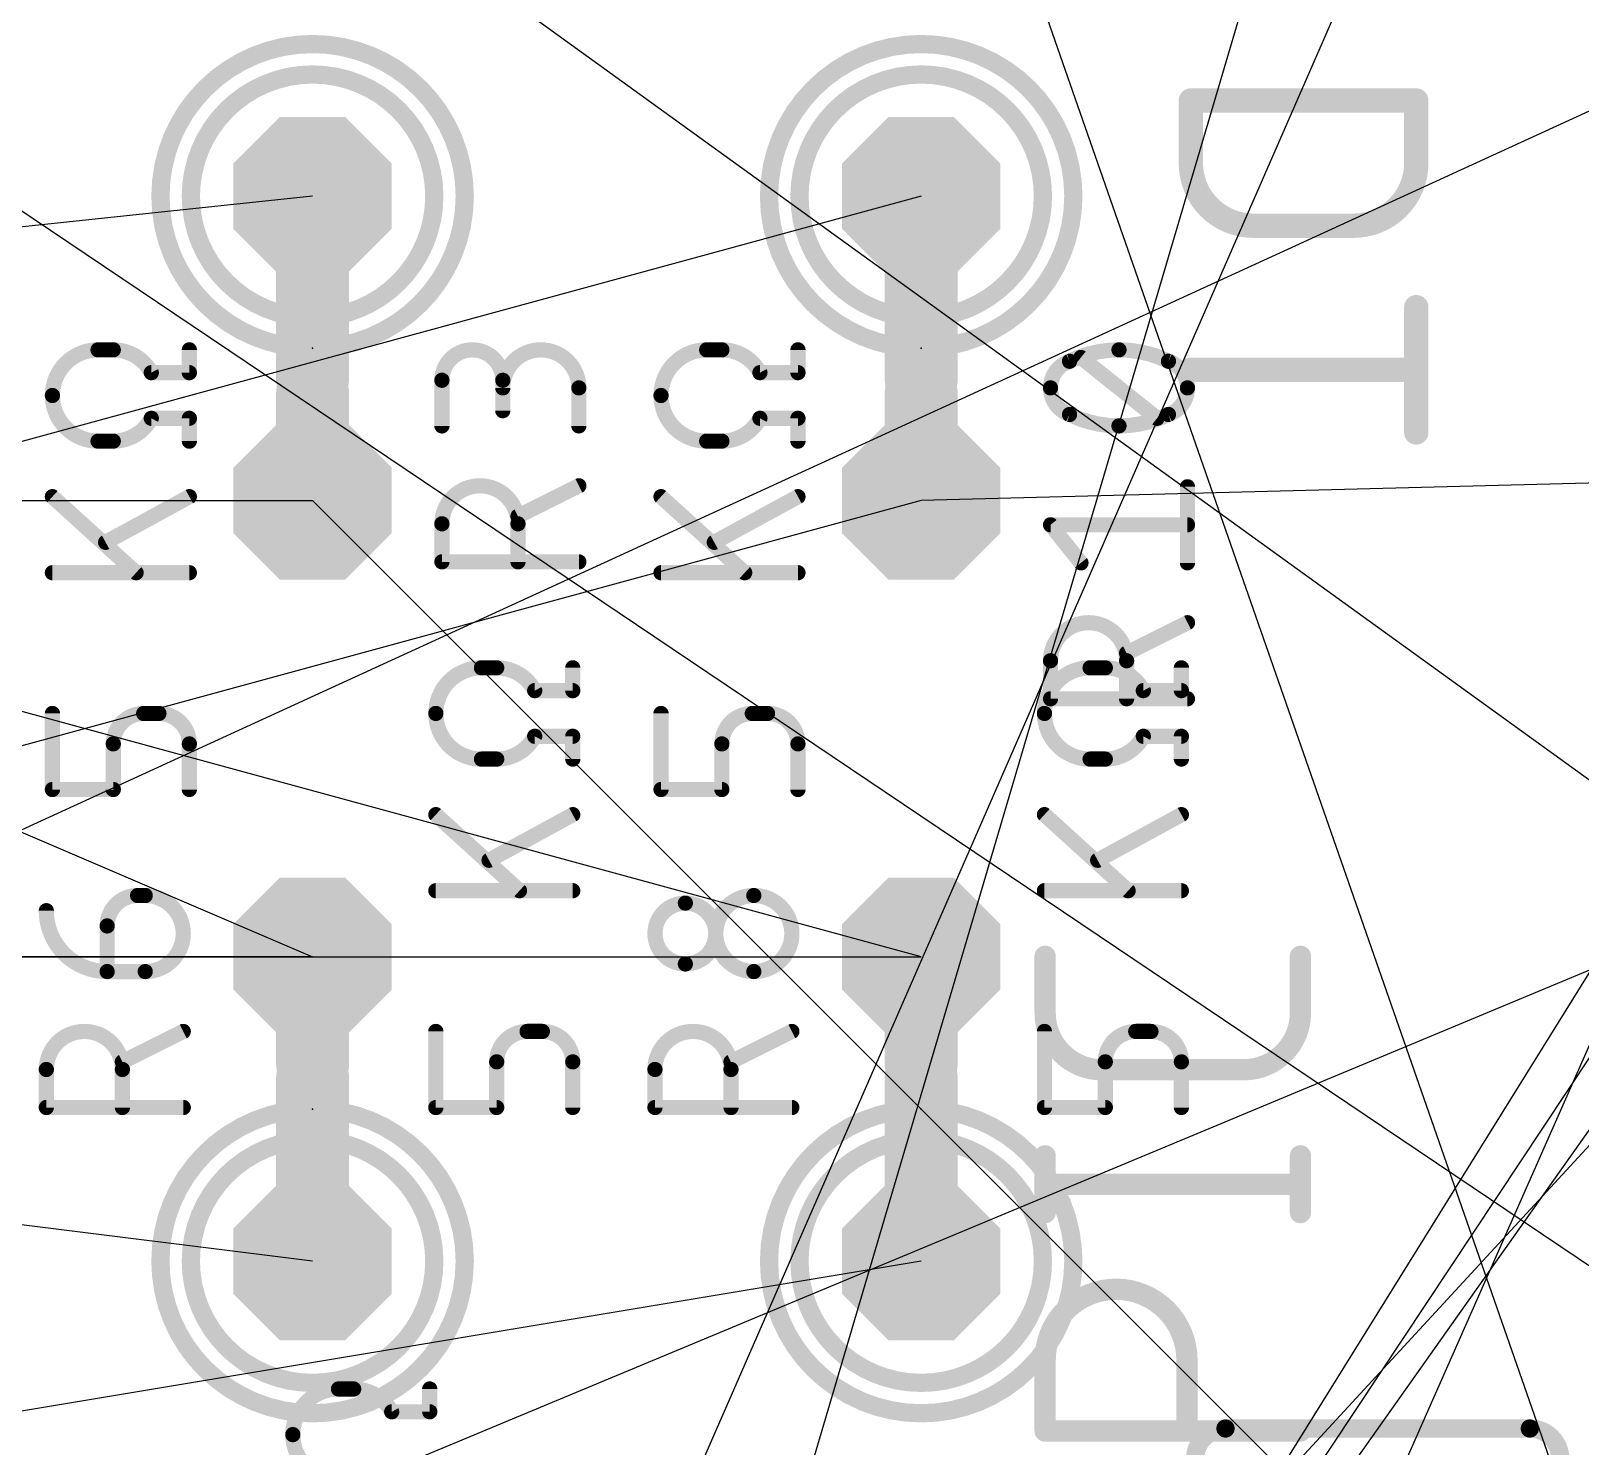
# Model space of a CAD drawing. Extents: x -132 to 159, y -19 to 91.
# Drawn here: x 10.35 to 23.28, y 31.48 to 43.29 of the extents above; entities that cross this region are included whole.
import ezdxf

# ---------------------------------------------------------------- set-up
doc = ezdxf.new("R2010")
doc.units = 0
for name, color, linetype in [('17', 82, 'CONTINUOUS'), ('19', 53, 'CONTINUOUS'), ('21', 253, 'CONTINUOUS'), ('23', 7, 'CONTINUOUS'), ('25', 253, 'CONTINUOUS'), ('27', 253, 'CONTINUOUS'), ('51', 253, 'CONTINUOUS')]:
    doc.layers.add(name, color=color, linetype=linetype)

# ---------------------------------------------------------------- blocks, each defined once
blk = doc.blocks.new('OCTAGONP')
at = {"const_width": 0.5}
blk.add_lwpolyline([(-0.25, -0.1036), (-0.25, 0.1036), (-0.1036, 0.25), (0.1036, 0.25), (0.25, 0.1036), (0.25, -0.1036), (0.1036, -0.25), (-0.1036, -0.25), (-0.25, -0.1036), (-0.25, 0.1036)], dxfattribs=at)

msp = doc.modelspace()

# ---------------------------------------------------------------- linework, layer by layer
at = {"layer": '19'}
for p, q in [((-11.43, 26.67), (98.0186, 76.8604)), ((7.3914, 76.2), (32.08, 5.405)), ((71.12, 2.54), (2.54, 52.07)), ((9.22, 5.405), (22.9108, 51.7906)), ((3.48, 2.805), (22.9108, 47.2694)), ((68.58, 2.54), (2.54, 46.99)), ((17.78, 41.91), (-38.1, 26.67)), ((12.7, 41.91), (-11.43, 39.37)), ((3.48, 6.055), (27.29, 39.665)), ((3.48, 4.755), (26.64, 39.665)), ((3.48, 3.455), (25.99, 39.665)), ((29.24, 39.665), (17.78, 39.37)), ((28.59, 39.665), (17.78, 27.94)), ((12.7, 33.02), (-38.1, 39.37)), ((3.81, 39.37), (12.7, 35.56)), ((17.78, 35.56), (3.81, 39.37)), ((17.78, 39.37), (3.81, 35.56)), ((7.62, 39.37), (12.7, 39.37)), ((12.7, 39.37), (21.59, 30.48)), ((9.22, 2.805), (25.105, 38.78)), ((11.43, 30.48), (25.105, 36.18)), ((3.81, 35.56), (17.78, 35.56)), ((12.7, 35.56), (7.62, 35.56)), ((17.78, 33.02), (-20.32, 26.67))]:
    msp.add_line(p, q, dxfattribs=at)
at = {"layer": '21'}
for points, const_width in [([(12.7, 40.64, 1), (12.7, 43.18, 1), (12.7, 40.64)], 0.1524), ([(17.78, 40.64, 1), (17.78, 43.18, 1), (17.78, 40.64)], 0.1524), ([(12.8524, 40.894, 1), (12.5476, 40.894)], 0.3048), ([(17.9324, 40.894, 1), (17.6276, 40.894)], 0.3048), ([(12.5476, 40.386, 1), (12.8524, 40.386)], 0.3048), ([(17.6276, 40.386, 1), (17.9324, 40.386)], 0.3048), ([(12.8524, 34.544, 1), (12.5476, 34.544)], 0.3048), ([(17.9324, 34.544, 1), (17.6276, 34.544)], 0.3048), ([(12.7, 31.75, 1), (12.7, 34.29, 1), (12.7, 31.75)], 0.1524), ([(17.78, 31.75, 1), (17.78, 34.29, 1), (17.78, 31.75)], 0.1524), ([(12.5476, 34.036, 1), (12.8524, 34.036)], 0.3048), ([(17.6276, 34.036, 1), (17.9324, 34.036)], 0.3048), ([(20.32, 31.623, 0.4142), (20.066, 31.369)], 0.1524), ([(20.32, 31.6611, 1), (20.32, 31.5849)], 0.0762), ([(20.32, 31.5849, 1), (20.32, 31.6611)], 0.0762), ([(23.114, 31.369, 0.4142), (22.86, 31.623)], 0.1524), ([(22.86, 31.6611, 1), (22.86, 31.5849)], 0.0762), ([(22.86, 31.5849, 1), (22.86, 31.6611)], 0.0762)]:
    msp.add_lwpolyline(points, format="xyb", dxfattribs=dict(at, const_width=const_width))
for points, const_width in [([(12.7, 40.894), (12.7, 40.386)], 0.6096), ([(17.78, 40.894), (17.78, 40.386)], 0.6096), ([(12.7, 34.036), (12.7, 34.544)], 0.6096), ([(17.78, 34.036), (17.78, 34.544)], 0.6096), ([(20.32, 31.623), (22.86, 31.623)], 0.1524)]:
    msp.add_lwpolyline(points, dxfattribs=dict(at, const_width=const_width))
at = {"layer": '23'}
for p in [(12.7, 40.64), (17.78, 40.64), (12.7, 34.29), (17.78, 34.29)]:
    msp.add_point(p, dxfattribs=at)
at = {"layer": '25'}
for points, const_width in [([(14.2875, 40.3733, 1), (13.7795, 40.3733)], 0.127), ([(14.9225, 40.3098, 1), (14.2875, 40.3098)], 0.127), ([(19.431, 40.6273, 0.1139), (19.0183, 40.5321)], 0.127), ([(19.1333, 40.5886, 1), (19.0937, 40.539)], 0.0635), ([(19.431, 40.6591, 1), (19.431, 40.5956)], 0.0635), ([(19.8438, 40.5321, 0.1139), (19.431, 40.6273)], 0.127), ([(19.431, 40.5956, 1), (19.431, 40.6591)], 0.0635), ([(19.0183, 40.5321, 0.3205), (18.8595, 40.3098)], 0.127), ([(19.0043, 40.5606, 1), (19.0322, 40.5035)], 0.0635), ([(19.0285, 40.502, 1), (19.008, 40.5621)], 0.0635), ([(19.854, 40.5621, 1), (19.8335, 40.502)], 0.0635), ([(20.0025, 40.3098, 0.3205), (19.8438, 40.5321)], 0.127), ([(19.8298, 40.5035, 1), (19.8577, 40.5606)], 0.0635), ([(13.8113, 40.3733, 1), (13.7477, 40.3733)], 0.0635), ([(13.7477, 40.3733, 1), (13.8113, 40.3733)], 0.0635), ([(14.3193, 40.3733, 1), (14.2558, 40.3733)], 0.0635), ([(14.2558, 40.3733, 1), (14.3193, 40.3733)], 0.0635), ([(14.2558, 40.3098, 1), (14.3193, 40.3098)], 0.0635), ([(14.9543, 40.3098, 1), (14.8908, 40.3098)], 0.0635), ([(14.8908, 40.3098, 1), (14.9543, 40.3098)], 0.0635), ([(18.8595, 40.3098, 0.3205), (19.0183, 40.0876)], 0.127), ([(18.8912, 40.3098, 1), (18.8278, 40.3098)], 0.0635), ([(18.8278, 40.3098, 1), (18.8912, 40.3098)], 0.0635), ([(19.8438, 40.0876, 0.3205), (20.0025, 40.3098)], 0.127), ([(20.0343, 40.3098, 1), (19.9708, 40.3098)], 0.0635), ([(19.9708, 40.3098, 1), (20.0343, 40.3098)], 0.0635), ([(14.2558, 40.1193, 1), (14.3193, 40.1193)], 0.0635), ([(19.0322, 40.1161, 1), (19.0043, 40.059)], 0.0635), ([(19.0183, 40.0876, 0.1139), (19.431, 39.9923)], 0.127), ([(19.008, 40.0575, 1), (19.0285, 40.1176)], 0.0635), ([(19.431, 39.9923, 0.1139), (19.8438, 40.0876)], 0.127), ([(19.7287, 40.031, 1), (19.7683, 40.0806)], 0.0635), ([(19.8335, 40.1176, 1), (19.854, 40.0575)], 0.0635), ([(19.8577, 40.059, 1), (19.8298, 40.1161)], 0.0635), ([(13.7477, 39.9923, 1), (13.8113, 39.9923)], 0.0635), ([(14.8908, 39.9923, 1), (14.9543, 39.9923)], 0.0635), ([(19.431, 40.0241, 1), (19.431, 39.9605)], 0.0635), ([(19.431, 39.9605, 1), (19.431, 40.0241)], 0.0635), ([(14.4145, 39.1751, 1), (13.7795, 39.1751)], 0.127), ([(14.9367, 39.4642, 1), (14.9083, 39.521)], 0.0635), ([(20.0343, 39.4843, 1), (19.9708, 39.4843)], 0.0635), ([(13.8113, 39.1751, 1), (13.7477, 39.1751)], 0.0635), ([(13.7477, 39.1751, 1), (13.8113, 39.1751)], 0.0635), ([(14.4463, 39.1751, 1), (14.3827, 39.1751)], 0.0635), ([(14.3827, 39.1751, 1), (14.4463, 39.1751)], 0.0635), ([(14.4003, 39.267, 1), (14.4287, 39.2102)], 0.0635), ([(18.8595, 39.1986, 1), (18.8595, 39.135)], 0.0635), ([(18.8843, 39.1866, 1), (18.8347, 39.147)], 0.0635), ([(20.0025, 39.135, 1), (20.0025, 39.1986)], 0.0635), ([(13.7795, 38.8893, 1), (13.7795, 38.8258)], 0.0635), ([(14.9225, 38.8258, 1), (14.9225, 38.8893)], 0.0635), ([(13.7477, 38.8576, 1), (13.8113, 38.8576)], 0.0635), ([(14.3827, 38.8576, 1), (14.4463, 38.8576)], 0.0635), ([(19.0887, 38.8295, 1), (19.1383, 38.8691)], 0.0635), ([(19.9708, 38.8493, 1), (20.0343, 38.8493)], 0.0635), ([(19.4945, 38.0321, 1), (18.8595, 38.0321)], 0.127), ([(20.0167, 38.3212, 1), (19.9883, 38.378)], 0.0635), ([(19.4803, 38.124, 1), (19.5087, 38.0672)], 0.0635), ([(18.8912, 38.0321, 1), (18.8278, 38.0321)], 0.0635), ([(18.8278, 38.0321, 1), (18.8912, 38.0321)], 0.0635), ([(19.5263, 38.0321, 1), (19.4628, 38.0321)], 0.0635), ([(19.4628, 38.0321, 1), (19.5263, 38.0321)], 0.0635), ([(18.8595, 37.7463, 1), (18.8595, 37.6828)], 0.0635), ([(20.0025, 37.6828, 1), (20.0025, 37.7463)], 0.0635), ([(18.8278, 37.7146, 1), (18.8912, 37.7146)], 0.0635), ([(19.4628, 37.7146, 1), (19.5263, 37.7146)], 0.0635), ([(11.2395, 36.0724, 0.4142), (10.9855, 35.8184)], 0.127), ([(11.2395, 36.1042, 1), (11.2395, 36.0407)], 0.0635), ([(11.2395, 36.0407, 1), (11.2395, 36.1042)], 0.0635), ([(11.303, 36.1042, 1), (11.303, 36.0407)], 0.0635), ([(11.303, 35.4374, 1), (11.303, 36.0724)], 0.127), ([(11.303, 36.0407, 1), (11.303, 36.1042)], 0.0635), ([(16.383, 36.0724, 1), (16.383, 35.4374)], 0.127), ([(16.383, 36.1042, 1), (16.383, 36.0407)], 0.0635), ([(16.383, 35.4374, 1), (16.383, 36.0724)], 0.127), ([(16.383, 36.0407, 1), (16.383, 36.1042)], 0.0635), ([(10.4775, 35.9454, 0.4142), (10.9855, 35.4374)], 0.127), ([(10.5093, 35.9454, 1), (10.4458, 35.9454)], 0.0635), ([(15.8115, 36.0089, 1), (15.8115, 35.5009)], 0.127), ([(15.8115, 36.0407, 1), (15.8115, 35.9772)], 0.0635), ([(15.8115, 35.5009, 1), (15.8115, 36.0089)], 0.127), ([(15.8115, 35.9772, 1), (15.8115, 36.0407)], 0.0635), ([(11.0173, 35.8184, 1), (10.9537, 35.8184)], 0.0635), ([(10.9537, 35.8184, 1), (11.0173, 35.8184)], 0.0635), ([(15.8115, 35.5327, 1), (15.8115, 35.4692)], 0.0635), ([(15.8115, 35.4692, 1), (15.8115, 35.5327)], 0.0635), ([(18.8591, 35.5648, 1), (18.7702, 35.5648)], 0.0889), ([(20.9897, 35.5648, 1), (20.9008, 35.5648)], 0.0889), ([(10.9537, 35.4374, 1), (11.0173, 35.4374)], 0.0635), ([(10.9855, 35.4692, 1), (10.9855, 35.4057)], 0.0635), ([(10.9855, 35.4057, 1), (10.9855, 35.4692)], 0.0635), ([(11.303, 35.4692, 1), (11.303, 35.4057)], 0.0635), ([(11.303, 35.4057, 1), (11.303, 35.4692)], 0.0635), ([(16.383, 35.4692, 1), (16.383, 35.4057)], 0.0635), ([(16.383, 35.4057, 1), (16.383, 35.4692)], 0.0635), ([(18.8146, 35.0913, 0.4142), (19.2881, 34.6178)], 0.1778), ([(18.8591, 35.0913, 1), (18.7702, 35.0913)], 0.0889), ([(20.4718, 34.6178, 0.4142), (20.9453, 35.0913)], 0.1778), ([(20.9897, 35.0913, 1), (20.9008, 35.0913)], 0.0889), ([(18.7702, 35.0913, 1), (18.8591, 35.0913)], 0.0889), ([(20.9008, 35.0913, 1), (20.9897, 35.0913)], 0.0889), ([(11.1125, 34.6202, 1), (10.4775, 34.6202)], 0.127), ([(11.6347, 34.9093, 1), (11.6063, 34.9661)], 0.0635), ([(16.1925, 34.6202, 1), (15.5575, 34.6202)], 0.127), ([(16.7147, 34.9093, 1), (16.6863, 34.9661)], 0.0635), ([(10.5093, 34.6202, 1), (10.4458, 34.6202)], 0.0635), ([(10.4458, 34.6202, 1), (10.5093, 34.6202)], 0.0635), ([(11.0983, 34.7121, 1), (11.1267, 34.6553)], 0.0635), ([(11.1443, 34.6202, 1), (11.0808, 34.6202)], 0.0635), ([(11.0808, 34.6202, 1), (11.1443, 34.6202)], 0.0635), ([(15.5893, 34.6202, 1), (15.5258, 34.6202)], 0.0635), ([(15.5258, 34.6202, 1), (15.5893, 34.6202)], 0.0635), ([(16.1783, 34.7121, 1), (16.2067, 34.6553)], 0.0635), ([(16.2242, 34.6202, 1), (16.1608, 34.6202)], 0.0635), ([(16.1608, 34.6202, 1), (16.2242, 34.6202)], 0.0635), ([(19.2881, 34.6623, 1), (19.2881, 34.5734)], 0.0889), ([(19.2881, 34.5734, 1), (19.2881, 34.6623)], 0.0889), ([(20.4718, 34.6623, 1), (20.4718, 34.5734)], 0.0889), ([(20.4718, 34.5734, 1), (20.4718, 34.6623)], 0.0889), ([(10.4775, 34.3345, 1), (10.4775, 34.2709)], 0.0635), ([(10.4458, 34.3027, 1), (10.5093, 34.3027)], 0.0635), ([(11.0808, 34.3027, 1), (11.1443, 34.3027)], 0.0635), ([(11.6205, 34.2709, 1), (11.6205, 34.3345)], 0.0635), ([(15.5575, 34.3345, 1), (15.5575, 34.2709)], 0.0635), ([(15.5258, 34.3027, 1), (15.5893, 34.3027)], 0.0635), ([(16.1608, 34.3027, 1), (16.2242, 34.3027)], 0.0635), ([(16.7005, 34.2709, 1), (16.7005, 34.3345)], 0.0635), ([(18.8591, 33.8992, 1), (18.7702, 33.8992)], 0.0889), ([(20.9897, 33.8992, 1), (20.9008, 33.8992)], 0.0889), ([(18.8146, 33.7069, 1), (18.8146, 33.618)], 0.0889), ([(20.9453, 33.618, 1), (20.9453, 33.7069)], 0.0889), ([(18.7702, 33.4257, 1), (18.8591, 33.4257)], 0.0889), ([(20.9008, 33.4257, 1), (20.9897, 33.4257)], 0.0889), ([(19.9983, 32.1937, 1), (18.8146, 32.1937)], 0.1778), ([(18.8591, 32.1937, 1), (18.7702, 32.1937)], 0.0889), ([(18.7702, 32.1937, 1), (18.8591, 32.1937)], 0.0889), ([(20.0428, 32.1937, 1), (19.9539, 32.1937)], 0.0889), ([(19.9539, 32.1937, 1), (20.0428, 32.1937)], 0.0889), ([(18.8146, 31.6463, 1), (18.8146, 31.5574)], 0.0889), ([(20.9453, 31.5574, 1), (20.9453, 31.6463)], 0.0889), ([(18.7702, 31.6019, 1), (18.8591, 31.6019)], 0.0889), ([(19.9539, 31.6019, 1), (20.0428, 31.6019)], 0.0889)]:
    msp.add_lwpolyline(points, format="xyb", dxfattribs=dict(at, const_width=const_width))
for points, const_width in [([(19.7485, 40.0558), (19.1135, 40.5638)], 0.127), ([(13.7795, 39.9923), (13.7795, 40.3733)], 0.127), ([(14.2875, 40.3733), (14.2875, 40.1193)], 0.127), ([(14.9225, 39.9923), (14.9225, 40.3098)], 0.127), ([(14.9225, 39.4926), (14.4145, 39.2386)], 0.127), ([(20.0025, 38.8493), (20.0025, 39.4843)], 0.127), ([(13.7795, 38.8576), (13.7795, 39.1751)], 0.127), ([(14.4145, 39.1751), (14.4145, 38.8576)], 0.127), ([(19.1135, 38.8493), (18.8595, 39.1668)], 0.127), ([(18.8595, 39.1668), (20.0025, 39.1668)], 0.127), ([(14.9225, 38.8576), (13.7795, 38.8576)], 0.127), ([(20.0025, 38.3496), (19.4945, 38.0956)], 0.127), ([(18.8595, 37.7146), (18.8595, 38.0321)], 0.127), ([(19.4945, 38.0321), (19.4945, 37.7146)], 0.127), ([(20.0025, 37.7146), (18.8595, 37.7146)], 0.127), ([(11.2395, 36.0724), (11.303, 36.0724)], 0.127), ([(10.9855, 35.4374), (10.9855, 35.8184)], 0.127), ([(18.8146, 35.0913), (18.8146, 35.5648)], 0.1778), ([(20.9453, 35.5648), (20.9453, 35.0913)], 0.1778), ([(11.303, 35.4374), (10.9855, 35.4374)], 0.127), ([(11.6205, 34.9377), (11.1125, 34.6837)], 0.127), ([(16.7005, 34.9377), (16.1925, 34.6837)], 0.127), ([(10.4775, 34.3027), (10.4775, 34.6202)], 0.127), ([(11.1125, 34.6202), (11.1125, 34.3027)], 0.127), ([(15.5575, 34.3027), (15.5575, 34.6202)], 0.127), ([(16.1925, 34.6202), (16.1925, 34.3027)], 0.127), ([(20.4718, 34.6178), (19.2881, 34.6178)], 0.1778), ([(11.6205, 34.3027), (10.4775, 34.3027)], 0.127), ([(16.7005, 34.3027), (15.5575, 34.3027)], 0.127), ([(18.8146, 33.4257), (18.8146, 33.8992)], 0.1778), ([(20.9453, 33.4257), (20.9453, 33.8992)], 0.1778), ([(18.8146, 33.6624), (20.9453, 33.6624)], 0.1778), ([(18.8146, 31.6019), (18.8146, 32.1937)], 0.1778), ([(19.9983, 32.1937), (19.9983, 31.6019)], 0.1778), ([(20.9453, 31.6019), (18.8146, 31.6019)], 0.1778)]:
    msp.add_lwpolyline(points, dxfattribs=dict(at, const_width=const_width))
at = {"layer": '27'}
for points, const_width in [([(20.0305, 42.7089), (21.9124, 42.7089)], 0.2032), ([(20.0305, 42.1862), (20.0305, 42.7089)], 0.2032), ([(21.9124, 42.7089), (21.9124, 42.1862)], 0.2032), ([(21.3896, 41.6634), (20.5533, 41.6634)], 0.2032), ([(21.9124, 40.9834), (21.9124, 39.9379)], 0.2032), ([(10.9093, 40.6273), (11.0363, 40.6273)], 0.127), ([(11.6713, 40.4368), (11.6713, 40.6273)], 0.127), ([(15.9893, 40.6273), (16.1163, 40.6273)], 0.127), ([(16.7513, 40.4368), (16.7513, 40.6273)], 0.127), ([(11.3538, 40.4368), (11.6713, 40.4368)], 0.127), ([(16.4338, 40.4368), (16.7513, 40.4368)], 0.127), ([(20.0305, 40.4606), (21.9124, 40.4606)], 0.2032), ([(11.3538, 40.0558), (11.6713, 40.0558)], 0.127), ([(11.6713, 40.0558), (11.6713, 39.8653)], 0.127), ([(16.4338, 40.0558), (16.7513, 40.0558)], 0.127), ([(16.7513, 40.0558), (16.7513, 39.8653)], 0.127), ([(10.9093, 39.8653), (11.0363, 39.8653)], 0.127), ([(15.9893, 39.8653), (16.1163, 39.8653)], 0.127), ([(10.5283, 39.4017), (11.2268, 38.7668)], 0.127), ([(11.6713, 39.4017), (10.9728, 39.0207)], 0.127), ([(15.6083, 39.4017), (16.3068, 38.7668)], 0.127), ([(16.7513, 39.4017), (16.0528, 39.0207)], 0.127), ([(11.6713, 38.7668), (10.5283, 38.7668)], 0.127), ([(16.7513, 38.7668), (15.6083, 38.7668)], 0.127), ([(14.1097, 37.973), (14.2367, 37.973)], 0.127), ([(14.8717, 37.7825), (14.8717, 37.973)], 0.127), ([(19.1897, 37.973), (19.3167, 37.973)], 0.127), ([(19.9517, 37.7825), (19.9517, 37.973)], 0.127), ([(14.5542, 37.7825), (14.8717, 37.7825)], 0.127), ([(19.6342, 37.7825), (19.9517, 37.7825)], 0.127), ([(10.5283, 36.957), (10.5283, 37.592)], 0.127), ([(11.4173, 37.592), (11.2903, 37.592)], 0.127), ([(15.6083, 36.957), (15.6083, 37.592)], 0.127), ([(16.4973, 37.592), (16.3703, 37.592)], 0.127), ([(11.0363, 37.338), (11.0363, 36.957)], 0.127), ([(11.6713, 36.957), (11.6713, 37.338)], 0.127), ([(14.5542, 37.4015), (14.8717, 37.4015)], 0.127), ([(14.8717, 37.4015), (14.8717, 37.211)], 0.127), ([(16.1163, 37.338), (16.1163, 36.957)], 0.127), ([(16.7513, 36.957), (16.7513, 37.338)], 0.127), ([(19.6342, 37.4015), (19.9517, 37.4015)], 0.127), ([(19.9517, 37.4015), (19.9517, 37.211)], 0.127), ([(14.1097, 37.211), (14.2367, 37.211)], 0.127), ([(19.1897, 37.211), (19.3167, 37.211)], 0.127), ([(11.0363, 36.957), (10.5283, 36.957)], 0.127), ([(16.1163, 36.957), (15.6083, 36.957)], 0.127), ([(13.7287, 36.7475), (14.4272, 36.1125)], 0.127), ([(14.8717, 36.7475), (14.1732, 36.3665)], 0.127), ([(18.8087, 36.7475), (19.5072, 36.1125)], 0.127), ([(19.9517, 36.7475), (19.2532, 36.3665)], 0.127), ([(14.8717, 36.1125), (13.7287, 36.1125)], 0.127), ([(19.9517, 36.1125), (18.8087, 36.1125)], 0.127), ([(13.7287, 34.3027), (13.7287, 34.9377)], 0.127), ([(14.6177, 34.9377), (14.4907, 34.9377)], 0.127), ([(18.8087, 34.3027), (18.8087, 34.9377)], 0.127), ([(19.6977, 34.9377), (19.5707, 34.9377)], 0.127), ([(14.2367, 34.6837), (14.2367, 34.3027)], 0.127), ([(14.8717, 34.3027), (14.8717, 34.6837)], 0.127), ([(19.3167, 34.6837), (19.3167, 34.3027)], 0.127), ([(19.9517, 34.3027), (19.9517, 34.6837)], 0.127), ([(14.2367, 34.3027), (13.7287, 34.3027)], 0.127), ([(19.3167, 34.3027), (18.8087, 34.3027)], 0.127), ([(12.9159, 31.9532), (13.0429, 31.9532)], 0.127), ([(13.6779, 31.7627), (13.6779, 31.9532)], 0.127), ([(13.3604, 31.7627), (13.6779, 31.7627)], 0.127)]:
    msp.add_lwpolyline(points, dxfattribs=dict(at, const_width=const_width))
for points, const_width in [([(20.0305, 42.7597, 1), (20.0305, 42.6581)], 0.1016), ([(20.0813, 42.7089, 1), (19.9797, 42.7089)], 0.1016), ([(21.9632, 42.7089, 1), (21.8616, 42.7089)], 0.1016), ([(21.9124, 42.6581, 1), (21.9124, 42.7597)], 0.1016), ([(20.0305, 42.1862, 0.4142), (20.5533, 41.6634)], 0.2032), ([(20.0813, 42.1862, 1), (19.9797, 42.1862)], 0.1016), ([(21.3896, 41.6634, 0.4142), (21.9124, 42.1862)], 0.2032), ([(21.9632, 42.1862, 1), (21.8616, 42.1862)], 0.1016), ([(19.9797, 42.1862, 1), (20.0813, 42.1862)], 0.1016), ([(21.8616, 42.1862, 1), (21.9632, 42.1862)], 0.1016), ([(20.5533, 41.7142, 1), (20.5533, 41.6126)], 0.1016), ([(20.5533, 41.6126, 1), (20.5533, 41.7142)], 0.1016), ([(21.3896, 41.7142, 1), (21.3896, 41.6126)], 0.1016), ([(21.3896, 41.6126, 1), (21.3896, 41.7142)], 0.1016), ([(21.9632, 40.9834, 1), (21.8616, 40.9834)], 0.1016), ([(10.9093, 40.6273, 0.4142), (10.5283, 40.2463)], 0.127), ([(10.9093, 40.6591, 1), (10.9093, 40.5956)], 0.0635), ([(10.9093, 40.5956, 1), (10.9093, 40.6591)], 0.0635), ([(11.3538, 40.4368, 0.277), (11.0363, 40.6273)], 0.127), ([(11.0363, 40.659, 1), (11.0363, 40.5956)], 0.0635), ([(11.0363, 40.5956, 1), (11.0363, 40.6591)], 0.0635), ([(11.7031, 40.6273, 1), (11.6395, 40.6273)], 0.0635), ([(15.9893, 40.6273, 0.4142), (15.6083, 40.2463)], 0.127), ([(15.9893, 40.6591, 1), (15.9893, 40.5956)], 0.0635), ([(15.9893, 40.5956, 1), (15.9893, 40.6591)], 0.0635), ([(16.4338, 40.4368, 0.277), (16.1163, 40.6273)], 0.127), ([(16.1163, 40.659, 1), (16.1163, 40.5956)], 0.0635), ([(16.1163, 40.5956, 1), (16.1163, 40.6591)], 0.0635), ([(16.783, 40.6273, 1), (16.7196, 40.6273)], 0.0635), ([(11.3538, 40.4686, 1), (11.3538, 40.4051)], 0.0635), ([(11.3258, 40.4219, 1), (11.3818, 40.4517)], 0.0635), ([(11.6713, 40.4051, 1), (11.6713, 40.4686)], 0.0635), ([(16.4338, 40.4686, 1), (16.4338, 40.4051)], 0.0635), ([(16.4058, 40.4219, 1), (16.4618, 40.4517)], 0.0635), ([(16.7513, 40.4051, 1), (16.7513, 40.4686)], 0.0635), ([(20.0305, 40.5114, 1), (20.0305, 40.4098)], 0.1016), ([(21.9124, 40.4098, 1), (21.9124, 40.5114)], 0.1016), ([(11.6395, 40.4368, 1), (11.7031, 40.4368)], 0.0635), ([(16.7196, 40.4368, 1), (16.783, 40.4368)], 0.0635), ([(10.5601, 40.2463, 1), (10.4965, 40.2463)], 0.0635), ([(10.4965, 40.2463, 1), (10.5601, 40.2463)], 0.0635), ([(10.5283, 40.2463, 0.4142), (10.9093, 39.8653)], 0.127), ([(15.6083, 40.2463, 0.4142), (15.9893, 39.8653)], 0.127), ([(15.6401, 40.2463, 1), (15.5766, 40.2463)], 0.0635), ([(15.5766, 40.2463, 1), (15.6401, 40.2463)], 0.0635), ([(11.0363, 39.8653, 0.277), (11.3538, 40.0558)], 0.127), ([(11.3538, 40.0876, 1), (11.3538, 40.0241)], 0.0635), ([(11.3818, 40.0409, 1), (11.3258, 40.0707)], 0.0635), ([(11.7031, 40.0558, 1), (11.6395, 40.0558)], 0.0635), ([(11.6713, 40.0241, 1), (11.6713, 40.0876)], 0.0635), ([(16.1163, 39.8653, 0.277), (16.4338, 40.0558)], 0.127), ([(16.4338, 40.0876, 1), (16.4338, 40.0241)], 0.0635), ([(16.4618, 40.0409, 1), (16.4058, 40.0707)], 0.0635), ([(16.783, 40.0558, 1), (16.7196, 40.0558)], 0.0635), ([(16.7513, 40.0241, 1), (16.7513, 40.0876)], 0.0635), ([(21.8616, 39.9379, 1), (21.9632, 39.9379)], 0.1016), ([(10.9093, 39.8971, 1), (10.9093, 39.8336)], 0.0635), ([(10.9093, 39.8336, 1), (10.9093, 39.8971)], 0.0635), ([(11.0363, 39.897, 1), (11.0363, 39.8336)], 0.0635), ([(11.0363, 39.8336, 1), (11.0363, 39.8971)], 0.0635), ([(11.6395, 39.8653, 1), (11.7031, 39.8653)], 0.0635), ([(15.9893, 39.8971, 1), (15.9893, 39.8336)], 0.0635), ([(15.9893, 39.8336, 1), (15.9893, 39.8971)], 0.0635), ([(16.1163, 39.897, 1), (16.1163, 39.8336)], 0.0635), ([(16.1163, 39.8336, 1), (16.1163, 39.8971)], 0.0635), ([(16.7196, 39.8653, 1), (16.783, 39.8653)], 0.0635), ([(10.5497, 39.4252, 1), (10.5069, 39.3783)], 0.0635), ([(11.6865, 39.3739, 1), (11.6561, 39.4296)], 0.0635), ([(15.6297, 39.4252, 1), (15.5869, 39.3783)], 0.0635), ([(16.7665, 39.3739, 1), (16.7361, 39.4296)], 0.0635), ([(10.9576, 39.0486, 1), (10.988, 38.9929)], 0.0635), ([(16.0376, 39.0486, 1), (16.068, 38.9929)], 0.0635), ([(10.5283, 38.7985, 1), (10.5283, 38.735)], 0.0635), ([(11.2054, 38.7433, 1), (11.2482, 38.7902)], 0.0635), ([(11.6713, 38.735, 1), (11.6713, 38.7985)], 0.0635), ([(15.6083, 38.7985, 1), (15.6083, 38.735)], 0.0635), ([(16.2854, 38.7433, 1), (16.3282, 38.7902)], 0.0635), ([(16.7513, 38.735, 1), (16.7513, 38.7985)], 0.0635), ([(14.1097, 37.973, 0.4142), (13.7287, 37.592)], 0.127), ([(14.1097, 38.0048, 1), (14.1097, 37.9412)], 0.0635), ([(14.1097, 37.9412, 1), (14.1097, 38.0048)], 0.0635), ([(14.5542, 37.7825, 0.277), (14.2367, 37.973)], 0.127), ([(14.2367, 38.0047, 1), (14.2367, 37.9413)], 0.0635), ([(14.2367, 37.9412, 1), (14.2367, 38.0048)], 0.0635), ([(14.9035, 37.973, 1), (14.8399, 37.973)], 0.0635), ([(19.1897, 37.973, 0.4142), (18.8087, 37.592)], 0.127), ([(19.1897, 38.0048, 1), (19.1897, 37.9412)], 0.0635), ([(19.1897, 37.9412, 1), (19.1897, 38.0048)], 0.0635), ([(19.6342, 37.7825, 0.277), (19.3167, 37.973)], 0.127), ([(19.3167, 38.0047, 1), (19.3167, 37.9413)], 0.0635), ([(19.3167, 37.9412, 1), (19.3167, 38.0048)], 0.0635), ([(19.9835, 37.973, 1), (19.92, 37.973)], 0.0635), ([(14.5542, 37.8143, 1), (14.5542, 37.7507)], 0.0635), ([(14.5262, 37.7676, 1), (14.5822, 37.7974)], 0.0635), ([(14.8399, 37.7825, 1), (14.9035, 37.7825)], 0.0635), ([(14.8717, 37.7507, 1), (14.8717, 37.8143)], 0.0635), ([(19.6342, 37.8143, 1), (19.6342, 37.7507)], 0.0635), ([(19.6062, 37.7676, 1), (19.6622, 37.7974)], 0.0635), ([(19.92, 37.7825, 1), (19.9835, 37.7825)], 0.0635), ([(19.9517, 37.7507, 1), (19.9517, 37.8143)], 0.0635), ([(10.5601, 37.592, 1), (10.4965, 37.592)], 0.0635), ([(11.2903, 37.592, 0.4142), (11.0363, 37.338)], 0.127), ([(11.2903, 37.6238, 1), (11.2903, 37.5602)], 0.0635), ([(11.2903, 37.5602, 1), (11.2903, 37.6238)], 0.0635), ([(11.4173, 37.6238, 1), (11.4173, 37.5602)], 0.0635), ([(11.6713, 37.338, 0.4142), (11.4173, 37.592)], 0.127), ([(11.4173, 37.5602, 1), (11.4173, 37.6238)], 0.0635), ([(13.7605, 37.592, 1), (13.6969, 37.592)], 0.0635), ([(13.7287, 37.592, 0.4142), (14.1097, 37.211)], 0.127), ([(15.6401, 37.592, 1), (15.5766, 37.592)], 0.0635), ([(16.3703, 37.592, 0.4142), (16.1163, 37.338)], 0.127), ([(16.3703, 37.6238, 1), (16.3703, 37.5602)], 0.0635), ([(16.3703, 37.5602, 1), (16.3703, 37.6238)], 0.0635), ([(16.4973, 37.6238, 1), (16.4973, 37.5602)], 0.0635), ([(16.7513, 37.338, 0.4142), (16.4973, 37.592)], 0.127), ([(16.4973, 37.5602, 1), (16.4973, 37.6238)], 0.0635), ([(18.8087, 37.592, 0.4142), (19.1897, 37.211)], 0.127), ([(18.8405, 37.592, 1), (18.777, 37.592)], 0.0635), ([(13.6969, 37.592, 1), (13.7605, 37.592)], 0.0635), ([(18.777, 37.592, 1), (18.8405, 37.592)], 0.0635), ([(11.0681, 37.338, 1), (11.0046, 37.338)], 0.0635), ([(11.0046, 37.338, 1), (11.0681, 37.338)], 0.0635), ([(11.7031, 37.338, 1), (11.6395, 37.338)], 0.0635), ([(11.6395, 37.338, 1), (11.7031, 37.338)], 0.0635), ([(14.2367, 37.211, 0.277), (14.5542, 37.4015)], 0.127), ([(14.5542, 37.4333, 1), (14.5542, 37.3697)], 0.0635), ([(14.5822, 37.3866, 1), (14.5262, 37.4164)], 0.0635), ([(14.9035, 37.4015, 1), (14.8399, 37.4015)], 0.0635), ([(14.8717, 37.3697, 1), (14.8717, 37.4333)], 0.0635), ([(16.1481, 37.338, 1), (16.0846, 37.338)], 0.0635), ([(16.0846, 37.338, 1), (16.1481, 37.338)], 0.0635), ([(16.783, 37.338, 1), (16.7196, 37.338)], 0.0635), ([(16.7196, 37.338, 1), (16.783, 37.338)], 0.0635), ([(19.3167, 37.211, 0.277), (19.6342, 37.4015)], 0.127), ([(19.6342, 37.4333, 1), (19.6342, 37.3697)], 0.0635), ([(19.6622, 37.3866, 1), (19.6062, 37.4164)], 0.0635), ([(19.9835, 37.4015, 1), (19.92, 37.4015)], 0.0635), ([(19.9517, 37.3697, 1), (19.9517, 37.4333)], 0.0635), ([(14.1097, 37.2428, 1), (14.1097, 37.1792)], 0.0635), ([(14.1097, 37.1792, 1), (14.1097, 37.2428)], 0.0635), ([(14.2367, 37.2427, 1), (14.2367, 37.1793)], 0.0635), ([(14.2367, 37.1792, 1), (14.2367, 37.2428)], 0.0635), ([(14.8399, 37.211, 1), (14.9035, 37.211)], 0.0635), ([(19.1897, 37.2428, 1), (19.1897, 37.1792)], 0.0635), ([(19.1897, 37.1792, 1), (19.1897, 37.2428)], 0.0635), ([(19.3167, 37.2427, 1), (19.3167, 37.1793)], 0.0635), ([(19.3167, 37.1792, 1), (19.3167, 37.2428)], 0.0635), ([(19.92, 37.211, 1), (19.9835, 37.211)], 0.0635), ([(10.5283, 36.9888, 1), (10.5283, 36.9252)], 0.0635), ([(10.4965, 36.957, 1), (10.5601, 36.957)], 0.0635), ([(11.0046, 36.957, 1), (11.0681, 36.957)], 0.0635), ([(11.0363, 36.9252, 1), (11.0363, 36.9888)], 0.0635), ([(11.6395, 36.957, 1), (11.7031, 36.957)], 0.0635), ([(15.6083, 36.9888, 1), (15.6083, 36.9252)], 0.0635), ([(15.5766, 36.957, 1), (15.6401, 36.957)], 0.0635), ([(16.0846, 36.957, 1), (16.1481, 36.957)], 0.0635), ([(16.1163, 36.9252, 1), (16.1163, 36.9888)], 0.0635), ([(16.7196, 36.957, 1), (16.783, 36.957)], 0.0635), ([(13.7501, 36.7709, 1), (13.7073, 36.724)], 0.0635), ([(14.8869, 36.7196, 1), (14.8565, 36.7753)], 0.0635), ([(18.8301, 36.7709, 1), (18.7873, 36.724)], 0.0635), ([(19.9669, 36.7196, 1), (19.9365, 36.7753)], 0.0635), ([(14.158, 36.3943, 1), (14.1884, 36.3386)], 0.0635), ([(19.238, 36.3943, 1), (19.2684, 36.3386)], 0.0635), ([(13.7287, 36.1442, 1), (13.7287, 36.0807)], 0.0635), ([(14.4058, 36.089, 1), (14.4486, 36.1359)], 0.0635), ([(14.8717, 36.0807, 1), (14.8717, 36.1442)], 0.0635), ([(18.8087, 36.1442, 1), (18.8087, 36.0807)], 0.0635), ([(19.4858, 36.089, 1), (19.5286, 36.1359)], 0.0635), ([(19.9517, 36.0807, 1), (19.9517, 36.1442)], 0.0635), ([(13.7605, 34.9377, 1), (13.6969, 34.9377)], 0.0635), ([(14.4907, 34.9377, 0.4142), (14.2367, 34.6837)], 0.127), ([(14.4907, 34.9695, 1), (14.4907, 34.9059)], 0.0635), ([(14.4907, 34.9059, 1), (14.4907, 34.9695)], 0.0635), ([(14.8717, 34.6837, 0.4142), (14.6177, 34.9377)], 0.127), ([(14.6177, 34.9695, 1), (14.6177, 34.9059)], 0.0635), ([(14.6177, 34.9059, 1), (14.6177, 34.9695)], 0.0635), ([(18.8405, 34.9377, 1), (18.777, 34.9377)], 0.0635), ([(19.5707, 34.9377, 0.4142), (19.3167, 34.6837)], 0.127), ([(19.5707, 34.9695, 1), (19.5707, 34.9059)], 0.0635), ([(19.5707, 34.9059, 1), (19.5707, 34.9695)], 0.0635), ([(19.9517, 34.6837, 0.4142), (19.6977, 34.9377)], 0.127), ([(19.6977, 34.9695, 1), (19.6977, 34.9059)], 0.0635), ([(19.6977, 34.9059, 1), (19.6977, 34.9695)], 0.0635), ([(14.2685, 34.6837, 1), (14.205, 34.6837)], 0.0635), ([(14.205, 34.6837, 1), (14.2685, 34.6837)], 0.0635), ([(14.9035, 34.6837, 1), (14.8399, 34.6837)], 0.0635), ([(14.8399, 34.6837, 1), (14.9035, 34.6837)], 0.0635), ([(19.3484, 34.6837, 1), (19.285, 34.6837)], 0.0635), ([(19.285, 34.6837, 1), (19.3484, 34.6837)], 0.0635), ([(19.9835, 34.6837, 1), (19.92, 34.6837)], 0.0635), ([(19.92, 34.6837, 1), (19.9835, 34.6837)], 0.0635), ([(13.7287, 34.3345, 1), (13.7287, 34.2709)], 0.0635), ([(13.6969, 34.3027, 1), (13.7605, 34.3027)], 0.0635), ([(14.205, 34.3027, 1), (14.2685, 34.3027)], 0.0635), ([(14.2367, 34.2709, 1), (14.2367, 34.3345)], 0.0635), ([(14.8399, 34.3027, 1), (14.9035, 34.3027)], 0.0635), ([(18.8087, 34.3345, 1), (18.8087, 34.2709)], 0.0635), ([(18.777, 34.3027, 1), (18.8405, 34.3027)], 0.0635), ([(19.285, 34.3027, 1), (19.3484, 34.3027)], 0.0635), ([(19.3167, 34.2709, 1), (19.3167, 34.3345)], 0.0635), ([(19.92, 34.3027, 1), (19.9835, 34.3027)], 0.0635), ([(12.9159, 31.9532, 0.4142), (12.5349, 31.5722)], 0.127), ([(12.9159, 31.985, 1), (12.9159, 31.9215)], 0.0635), ([(12.9159, 31.9215, 1), (12.9159, 31.985)], 0.0635), ([(13.3604, 31.7627, 0.277), (13.0429, 31.9532)], 0.127), ([(13.0429, 31.9849, 1), (13.0429, 31.9215)], 0.0635), ([(13.0429, 31.9215, 1), (13.0429, 31.985)], 0.0635), ([(13.7097, 31.9532, 1), (13.6462, 31.9532)], 0.0635), ([(13.3604, 31.7945, 1), (13.3604, 31.731)], 0.0635), ([(13.3324, 31.7478, 1), (13.3884, 31.7776)], 0.0635), ([(13.6779, 31.731, 1), (13.6779, 31.7945)], 0.0635), ([(13.6462, 31.7627, 1), (13.7097, 31.7627)], 0.0635), ([(12.5667, 31.5722, 1), (12.5031, 31.5722)], 0.0635), ([(12.5031, 31.5722, 1), (12.5667, 31.5722)], 0.0635), ([(12.5349, 31.5722, 0.4142), (12.9159, 31.1912)], 0.127)]:
    msp.add_lwpolyline(points, format="xyb", dxfattribs=dict(at, const_width=const_width))
at = {"layer": '51'}
for points, const_width in [([(12.7, 40.894, 1), (12.7, 42.926, 1), (12.7, 40.894)], 0.1524), ([(17.78, 40.894, 1), (17.78, 42.926, 1), (17.78, 40.894)], 0.1524), ([(12.8524, 41.91, 1), (12.5476, 41.91)], 0.3048), ([(17.9324, 41.91, 1), (17.6276, 41.91)], 0.3048), ([(12.5476, 41.021, 1), (12.8524, 41.021)], 0.3048), ([(17.6276, 41.021, 1), (17.9324, 41.021)], 0.3048), ([(12.8524, 40.259, 1), (12.5476, 40.259)], 0.3048), ([(17.9324, 40.259, 1), (17.6276, 40.259)], 0.3048), ([(12.5476, 39.37, 1), (12.8524, 39.37)], 0.3048), ([(17.6276, 39.37, 1), (17.9324, 39.37)], 0.3048), ([(12.8524, 35.56, 1), (12.5476, 35.56)], 0.3048), ([(17.9324, 35.56, 1), (17.6276, 35.56)], 0.3048), ([(12.5476, 34.671, 1), (12.8524, 34.671)], 0.3048), ([(17.6276, 34.671, 1), (17.9324, 34.671)], 0.3048), ([(12.8524, 33.909, 1), (12.5476, 33.909)], 0.3048), ([(17.9324, 33.909, 1), (17.6276, 33.909)], 0.3048), ([(12.7, 32.004, 1), (12.7, 34.036, 1), (12.7, 32.004)], 0.1524), ([(17.78, 32.004, 1), (17.78, 34.036, 1), (17.78, 32.004)], 0.1524), ([(12.5476, 33.02, 1), (12.8524, 33.02)], 0.3048), ([(17.6276, 33.02, 1), (17.9324, 33.02)], 0.3048)]:
    msp.add_lwpolyline(points, format="xyb", dxfattribs=dict(at, const_width=const_width))
at = {"layer": '51', "const_width": 0.6096}
for points in [[(12.7, 41.91), (12.7, 41.021)], [(17.78, 41.91), (17.78, 41.021)], [(12.7, 40.259), (12.7, 39.37)], [(17.78, 40.259), (17.78, 39.37)], [(12.7, 34.671), (12.7, 35.56)], [(17.78, 34.671), (17.78, 35.56)], [(12.7, 33.02), (12.7, 33.909)], [(17.78, 33.02), (17.78, 33.909)]]:
    msp.add_lwpolyline(points, dxfattribs=at)

# ---------------------------------------------------------------- block references
at = {"layer": '17', "xscale": 1.3208, "yscale": 1.3208}
for p, rotation in [((12.7, 41.91), 270), ((12.7, 41.91), 270), ((17.78, 41.91), 270), ((17.78, 41.91), 270), ((12.7, 39.37), 270), ((12.7, 39.37), 270), ((17.78, 39.37), 270), ((17.78, 39.37), 270), ((12.7, 35.56), 90), ((12.7, 35.56), 90), ((17.78, 35.56), 90), ((17.78, 35.56), 90), ((12.7, 33.02), 90), ((12.7, 33.02), 90), ((17.78, 33.02), 90), ((17.78, 33.02), 90)]:
    msp.add_blockref('OCTAGONP', p, dxfattribs=dict(at, rotation=rotation))

doc.saveas('drawing.dxf')
